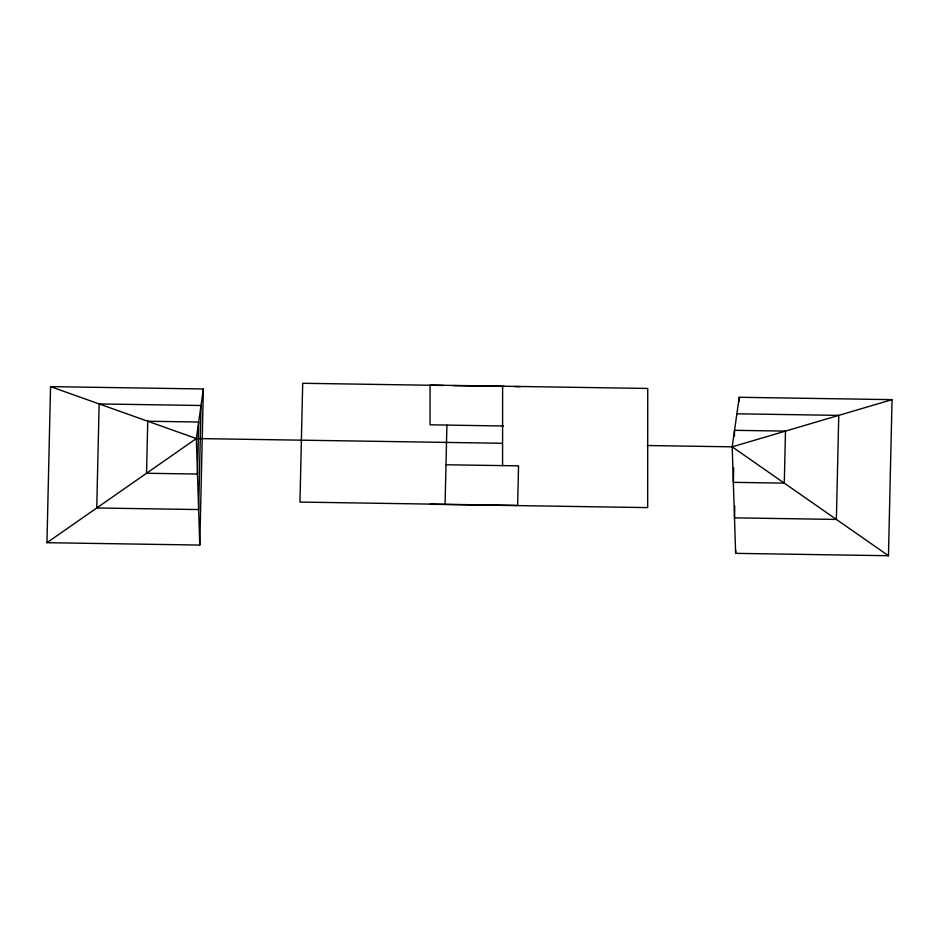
<?xml version="1.0" encoding="UTF-8"?>
<svg xmlns="http://www.w3.org/2000/svg" width="939" height="939" viewBox="0 0 939 939"><rect width="100%" height="100%" fill="white"/><g stroke="black" fill="none" stroke-linecap="round" stroke-linejoin="round"><path stroke-width="1.41" d="M502.576 465.65L502.623 386.211M46.95 542.695L50.542 386.622L203.364 388.981L199.784 545.066L46.95 542.695L196.345 438.548L502.342 443.278M445.086 504.313L446.905 425.121M733.676 467.892L733.347 482.341L784.288 483.127L785.485 431.107L734.533 430.32L734.404 436.095M734.756 506.121L734.486 517.847L836.379 519.431L838.762 415.378L736.88 413.794M735.636 553.353L732.197 446.835L739.216 397.279L892.05 399.638L888.458 555.724L735.636 553.353L735.695 550.442M739.122 401.657L739.216 397.279M199.784 545.066L196.345 438.548L203.364 388.981M647.276 445.52L732.197 446.835L892.05 399.638M443.466 385.459L302.698 383.276L299.964 502.072L517.647 505.44L518.551 465.838L445.99 464.77M453.619 385.612L504.419 386.399M514.572 386.551L520.382 386.645M503.504 426.001L430.05 424.804L430.062 385.084L647.746 388.453L647.675 507.612L430.003 504.243M50.542 386.622L196.345 438.548M732.197 446.835L888.458 555.724M99.147 403.923L96.752 507.976L198.634 509.56L201.028 405.507L99.147 403.923M147.74 421.235L146.543 473.256L197.495 474.054L198.692 422.022L147.74 421.235"/></g></svg>
